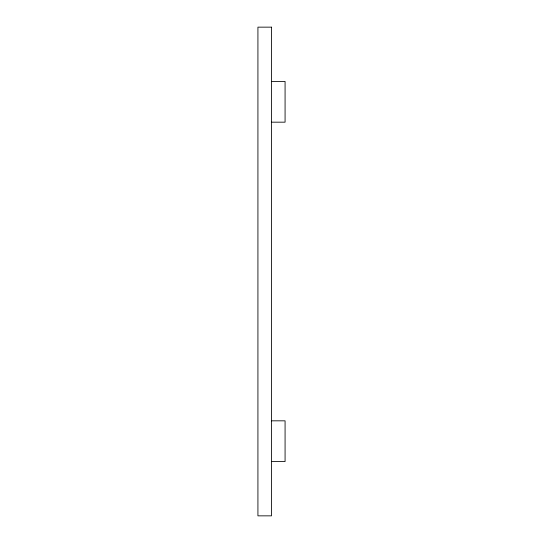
<?xml version="1.0" encoding="UTF-8"?>
<svg xmlns="http://www.w3.org/2000/svg" width="543" height="543" viewBox="0 0 543 543"><rect width="100%" height="100%" fill="white"/><g stroke="black" fill="none" stroke-linecap="round" stroke-linejoin="round"><path stroke-width="0.81" d="M271.5 81.45L285.075 81.45L285.075 122.175L271.5 122.175M271.5 420.825L285.075 420.825L285.075 461.55L271.5 461.55M271.5 27.15L257.925 27.15L257.925 515.85L271.5 515.85L271.5 27.15"/></g></svg>
